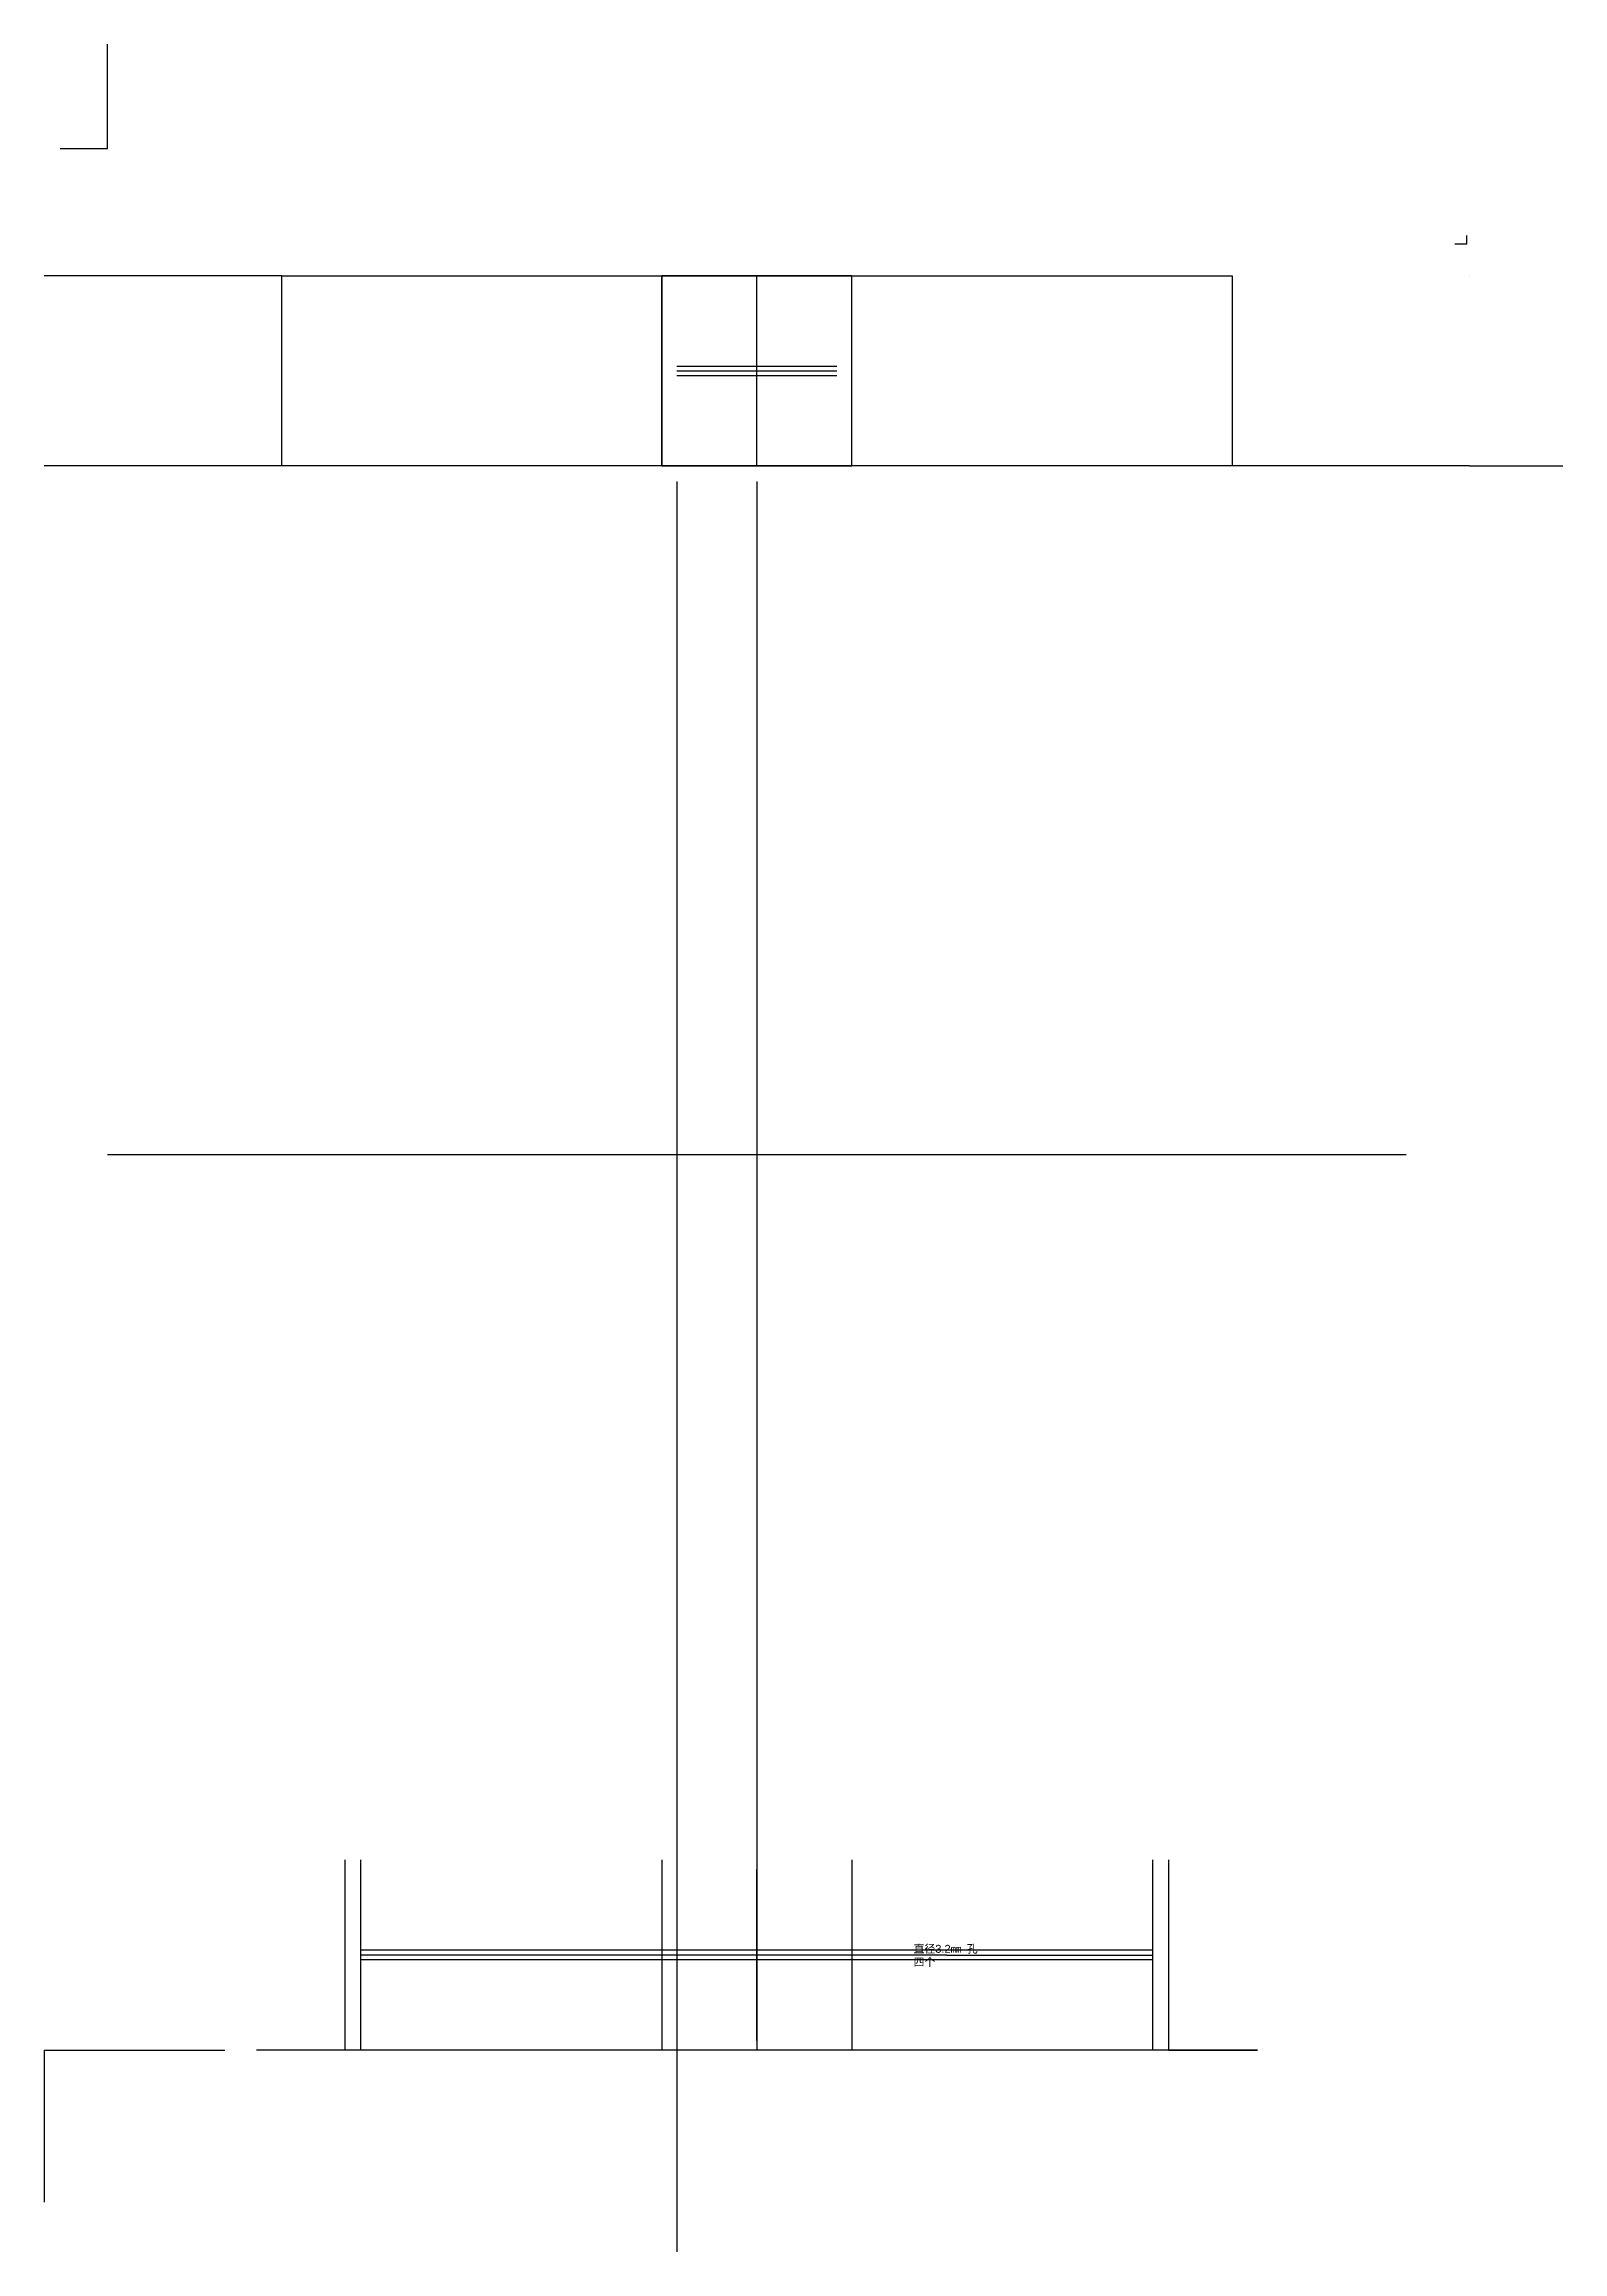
# Model space of a CAD drawing. Header units: millimetres. Extents: x -4674 to 1775, y 2830 to 3527.
# Drawn here: x 1296 to 1775, y 2830 to 3527 of the extents above; entities outside this region: 7.
import ezdxf

# ---------------------------------------------------------------- set-up
doc = ezdxf.new("R2010")
doc.units = ezdxf.units.MM
for name, color, linetype in [('1', 170, 'Continuous'), ('chaji', 7, 'Continuous'), ('上底板', 100, 'Continuous'), ('参考线', 7, 'Continuous'), ('支撑', 170, 'Continuous'), ('车架', 120, 'Continuous'), ('轮子', 80, 'Continuous'), ('连接件', 210, 'Continuous')]:
    doc.layers.add(name, color=color, linetype=linetype)
doc.styles.get("Standard").update_dxf_attribs({"font": 'arial.ttf'})

msp = doc.modelspace()

# ---------------------------------------------------------------- linework, layer by layer
at = {"layer": 'chaji', "extrusion": (-1, 0, 0)}
msp.add_line((1495.67, 3388.73, 90), (1495.67, 2830.06, 90), dxfattribs=at)
at = {"layer": '上底板', "extrusion": (0, 0, -1)}
msp.add_line((1520.94, 3388.73, 90), (1520.94, 2953.73, 90), dxfattribs=at)
at = {"layer": '上底板', "extrusion": (0, -1, 0)}
for p, q in [((1678.94, 2893.73, 42), (1362.94, 2893.73, 42)), ((1650.94, 2893.73, 90), (1678.94, 2893.73, 42)), ((1650.94, 2893.73, 90), (1650.94, 2893.73, 42))]:
    msp.add_line(p, q, dxfattribs=at)
at = {"layer": '参考线', "extrusion": (-9.66338e-15, 0, -1)}
for p, q in [((1490.94, 3393.73, 40), (1490.94, 3453.73, 40)), ((1520.94, 3393.73, 40), (1520.94, 3453.73, 40)), ((1520.94, 3453.73, 70), (1520.94, 3453.73, 40)), ((1550.94, 3393.73, 40), (1550.94, 3453.73, 40)), ((1370.94, 3393.73, 50), (1370.94, 3393.73)), ((1520.94, 3393.73, 70), (1520.94, 3393.73, 40))]:
    msp.add_line(p, q, dxfattribs=at)
at = {"layer": '参考线'}
for p, q in [((1295.94, 2893.73, 50), (1295.94, 2893.73, 42)), ((1295.94, 2893.73, 42), (1352.98, 2893.73, 42)), ((1295.94, 2893.73, 42), (1295.94, 2845.73, 42))]:
    msp.add_line(p, q, dxfattribs=at)
at = {"layer": '参考线', "extrusion": (-1, 0, 0)}
msp.add_line((1295.94, 2893.73, 50), (1295.94, 2893.73, 45), dxfattribs=at)
at = {"layer": '参考线', "extrusion": (-6.96589e-42, -1, 0)}
msp.add_line((1390.94, 2893.73, 70), (1370.94, 2893.73, 50), dxfattribs=at)
at = {"layer": '参考线', "extrusion": (-9.66338e-15, 0, -1), "elevation": -50}
msp.add_lwpolyline([(-1370.94, 3453.73), (-1295.94, 3453.73)], dxfattribs=at)
at = {"layer": '参考线', "extrusion": (-9.66338e-15, 0, -1)}
for points, elevation in [([(-1670.94, 3393.73), (-1370.94, 3393.73), (-1370.94, 3453.73), (-1670.94, 3453.73)], -40), ([(-1550.94, 3453.73), (-1490.94, 3453.73), (-1490.94, 3393.73), (-1550.94, 3393.73)], -55)]:
    msp.add_lwpolyline(points, close=True, dxfattribs=dict(at, elevation=elevation))
at = {"layer": '支撑', "extrusion": (0, 0, -1)}
for q in [(1315.94, 3526.81, 73), (1300.99, 3493.73, 73), (1315.94, 3493.73, 86.16)]:
    msp.add_line((1315.94, 3493.73, 73), q, dxfattribs=at)
at = {"layer": '车架', "extrusion": (-1, 0, 0)}
msp.add_line((1295.94, 3453.73, 70), (1295.94, 3453.73, 40), dxfattribs=at)
at = {"layer": '车架', "extrusion": (0, 1, 0)}
for p, q in [((1490.94, 3453.73, 40), (1490.94, 3453.73)), ((1745.94, 3453.73, 70), (1745.94, 3453.73, 40))]:
    msp.add_line(p, q, dxfattribs=at)
at = {"layer": '车架', "extrusion": (-3.78956e-15, -1, 4.30823e-29)}
msp.add_line((1550.94, 3453.73, 40), (1550.94, 3453.73), dxfattribs=at)
at = {"layer": '车架'}
for p, q in [((1495.67, 3425.23, 70), (1546.22, 3425.23, 70)), ((1495.67, 3423.73, 70), (1546.22, 3423.73, 70)), ((1495.67, 3422.23, 70), (1546.22, 3422.23, 70)), ((1725.94, 3176.23, 93), (1315.94, 3176.23, 93)), ((1455.81, 2923.73, 70), (1395.94, 2923.73, 70)), ((1580.94, 2923.73, 70), (1645.94, 2923.73, 70))]:
    msp.add_line(p, q, dxfattribs=at)
at = {"layer": '车架', "extrusion": (1.6241e-15, 0, -1)}
for p, q in [((1390.94, 2893.73, 70), (1390.94, 2953.73, 70)), ((1395.94, 2893.73, 70), (1395.94, 2953.73, 70)), ((1490.94, 2953.73, 70), (1490.94, 2893.73, 70)), ((1520.94, 2953.73, 70), (1520.94, 2893.73, 70)), ((1550.94, 2953.73, 70), (1550.94, 2893.73, 70)), ((1645.94, 2893.73, 70), (1645.94, 2953.73, 70)), ((1650.94, 2893.73, 70), (1650.94, 2953.73, 70)), ((1645.94, 2925.23, 70), (1395.94, 2925.23, 70)), ((1645.94, 2922.23, 70), (1395.94, 2922.23, 70)), ((1580.94, 2923.73, 70), (1455.81, 2923.73, 70))]:
    msp.add_line(p, q, dxfattribs=at)
at = {"layer": '车架', "extrusion": (1, -6.30695e-15, 6.16721e-15), "elevation": -4673.51}
for points in [[(2932.03, 30.9, 1), (2935.23, 30.9, 1)], [(2932.03, 11.1, 1), (2935.23, 11.1, 1)], [(2912.23, 11.1, 1), (2915.43, 11.1, 1)]]:
    msp.add_lwpolyline(points, format="xyb", close=True, dxfattribs=at)
at = {"layer": '轮子', "extrusion": (0, 1, 0)}
for p, q in [((-2184.01, 3463.73, 48), (-2187.85, 3463.73, 48)), ((-2184.01, 3463.73, 48), (-2184.01, 3466.38, 48)), ((-2184.01, 3463.73, 48), (-2184.01, 3463.73, 44.41)), ((1745.1, 3463.73, 48), (1741.26, 3463.73, 48)), ((1745.1, 3463.73, 48), (1745.1, 3466.38, 48)), ((1745.1, 3463.73, 48), (1745.1, 3463.73, 44.41))]:
    msp.add_line(p, q, dxfattribs=at)
at = {"layer": '轮子', "extrusion": (0, -0.370444, 0.928855)}
for p, q in [((-2408.17, 2896.73), (-2408.17, 2950.73)), ((1520.94, 2896.73), (1520.94, 2950.73))]:
    msp.add_line(p, q, dxfattribs=at)
at = {"layer": '连接件'}
for q in [(1295.94, 3393.73), (1775.38, 3393.73)]:
    msp.add_line((1745.94, 3393.73), q, dxfattribs=at)

# ---------------------------------------------------------------- texts
at = {"layer": '1', "insert": (1570.44, 2926.94, 50), "char_height": 2.5, "attachment_point": 1}
msp.add_mtext_dynamic_manual_height_columns('{\\fSimSun|b0|i0|c134|p2;直径}3.2{\\fSimSun|b0|i0|c134|p2;mm 孔 四个}', width=21.8206, gutter_width=12.5, heights=[0], dxfattribs=at)

doc.saveas('drawing.dxf')
